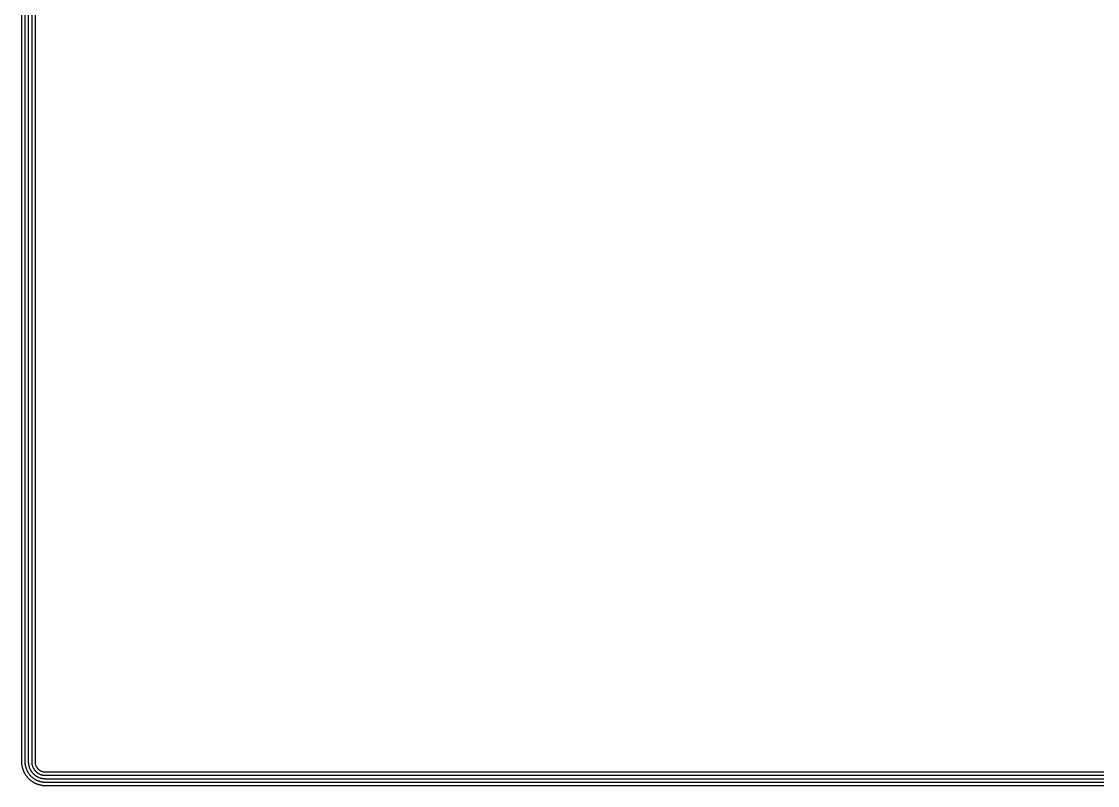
# Model space of a CAD drawing. Header units: metres. Extents: x 1.9 to 53.8, y 3.3 to 25.9.
# Drawn here: x 1.95 to 17.8, y 3.35 to 14.6 of the extents above; entities that cross this region are included whole.
import ezdxf

# ---------------------------------------------------------------- set-up
doc = ezdxf.new("R2010")
doc.units = ezdxf.units.M

msp = doc.modelspace()

# ---------------------------------------------------------------- linework, layer by layer
for points in [[(1.95, 25.5), (1.95, 3.7), (1.95, 3.694), (1.95, 3.688), (1.951, 3.678), (1.951, 3.672), (1.952, 3.666), (1.952, 3.66), (1.953, 3.654), (1.955, 3.644), (1.956, 3.638), (1.957, 3.632), (1.958, 3.626), (1.959, 3.62), (1.962, 3.61), (1.963, 3.604), (1.965, 3.598), (1.967, 3.593), (1.969, 3.587), (1.972, 3.577), (1.974, 3.572), (1.977, 3.566), (1.979, 3.56), (1.982, 3.555), (1.986, 3.546), (1.988, 3.54), (1.991, 3.535), (1.994, 3.53), (1.997, 3.524), (2.002, 3.516), (2.006, 3.511), (2.009, 3.506), (2.012, 3.5), (2.016, 3.495), (2.022, 3.488), (2.026, 3.483), (2.029, 3.478), (2.033, 3.473), (2.037, 3.469), (2.044, 3.461), (2.048, 3.457), (2.052, 3.452), (2.057, 3.448), (2.061, 3.444), (2.069, 3.437), (2.073, 3.433), (2.078, 3.429), (2.083, 3.426), (2.088, 3.422), (2.095, 3.416), (2.1, 3.412), (2.106, 3.409), (2.111, 3.406), (2.116, 3.402), (2.124, 3.397), (2.13, 3.394), (2.135, 3.391), (2.14, 3.388), (2.146, 3.386), (2.155, 3.382), (2.16, 3.379), (2.166, 3.377), (2.172, 3.374), (2.177, 3.372), (2.187, 3.369), (2.193, 3.367), (2.198, 3.365), (2.204, 3.363), (2.21, 3.362), (2.22, 3.359), (2.226, 3.358), (2.232, 3.357), (2.238, 3.356), (2.244, 3.355), (2.254, 3.353), (2.26, 3.352), (2.266, 3.352), (2.272, 3.351), (2.278, 3.351), (2.288, 3.35), (2.294, 3.35), (2.3, 3.35), (53.4, 3.35)], [(2, 25.5), (2, 3.7), (2, 3.695), (2, 3.69), (2.001, 3.68), (2.001, 3.675), (2.001, 3.671), (2.002, 3.666), (2.003, 3.661), (2.004, 3.651), (2.005, 3.646), (2.006, 3.641), (2.007, 3.637), (2.008, 3.632), (2.01, 3.622), (2.012, 3.618), (2.013, 3.613), (2.014, 3.608), (2.016, 3.604), (2.019, 3.594), (2.021, 3.59), (2.023, 3.585), (2.025, 3.581), (2.027, 3.576), (2.031, 3.567), (2.033, 3.563), (2.035, 3.559), (2.038, 3.554), (2.04, 3.55), (2.045, 3.542), (2.048, 3.537), (2.051, 3.533), (2.053, 3.529), (2.056, 3.525), (2.062, 3.517), (2.065, 3.513), (2.068, 3.51), (2.071, 3.506), (2.074, 3.502), (2.081, 3.495), (2.084, 3.491), (2.088, 3.488), (2.091, 3.484), (2.095, 3.481), (2.102, 3.474), (2.106, 3.471), (2.11, 3.468), (2.113, 3.465), (2.117, 3.462), (2.125, 3.456), (2.129, 3.453), (2.133, 3.451), (2.137, 3.448), (2.142, 3.445), (2.15, 3.44), (2.154, 3.438), (2.159, 3.435), (2.163, 3.433), (2.167, 3.431), (2.176, 3.427), (2.181, 3.425), (2.185, 3.423), (2.19, 3.421), (2.194, 3.419), (2.204, 3.416), (2.208, 3.414), (2.213, 3.413), (2.218, 3.412), (2.222, 3.41), (2.232, 3.408), (2.237, 3.407), (2.241, 3.406), (2.246, 3.405), (2.251, 3.404), (2.261, 3.403), (2.266, 3.402), (2.271, 3.401), (2.275, 3.401), (2.28, 3.401), (2.29, 3.4), (2.295, 3.4), (2.3, 3.4), (53.4, 3.4)], [(2.05, 25.5), (2.05, 3.7), (2.05, 3.696), (2.05, 3.693), (2.051, 3.683), (2.051, 3.679), (2.051, 3.675), (2.052, 3.672), (2.052, 3.668), (2.053, 3.658), (2.054, 3.655), (2.055, 3.651), (2.056, 3.648), (2.056, 3.644), (2.059, 3.635), (2.06, 3.631), (2.061, 3.627), (2.062, 3.624), (2.063, 3.62), (2.066, 3.611), (2.068, 3.608), (2.069, 3.604), (2.07, 3.601), (2.072, 3.598), (2.076, 3.589), (2.078, 3.585), (2.079, 3.582), (2.081, 3.579), (2.083, 3.576), (2.088, 3.567), (2.09, 3.564), (2.092, 3.561), (2.094, 3.558), (2.096, 3.555), (2.102, 3.547), (2.104, 3.544), (2.107, 3.541), (2.109, 3.539), (2.112, 3.536), (2.118, 3.529), (2.121, 3.526), (2.123, 3.523), (2.126, 3.521), (2.129, 3.518), (2.136, 3.512), (2.139, 3.509), (2.141, 3.507), (2.144, 3.504), (2.147, 3.502), (2.155, 3.496), (2.158, 3.494), (2.161, 3.492), (2.164, 3.49), (2.167, 3.488), (2.176, 3.483), (2.179, 3.481), (2.182, 3.479), (2.185, 3.478), (2.189, 3.476), (2.198, 3.472), (2.201, 3.47), (2.204, 3.469), (2.208, 3.468), (2.211, 3.466), (2.22, 3.463), (2.224, 3.462), (2.227, 3.461), (2.231, 3.46), (2.235, 3.459), (2.244, 3.456), (2.248, 3.456), (2.251, 3.455), (2.255, 3.454), (2.258, 3.453), (2.268, 3.452), (2.272, 3.452), (2.275, 3.451), (2.279, 3.451), (2.283, 3.451), (2.293, 3.45), (2.296, 3.45), (2.3, 3.45), (53.4, 3.45)], [(2.1, 25.5), (2.1, 3.7), (2.1, 3.698), (2.1, 3.695), (2.101, 3.685), (2.101, 3.683), (2.101, 3.68), (2.101, 3.678), (2.102, 3.676), (2.103, 3.666), (2.103, 3.663), (2.104, 3.661), (2.104, 3.659), (2.105, 3.656), (2.107, 3.647), (2.108, 3.644), (2.109, 3.642), (2.109, 3.64), (2.11, 3.637), (2.113, 3.628), (2.114, 3.626), (2.115, 3.623), (2.116, 3.621), (2.117, 3.619), (2.121, 3.61), (2.122, 3.608), (2.124, 3.606), (2.125, 3.604), (2.126, 3.601), (2.131, 3.593), (2.132, 3.591), (2.134, 3.589), (2.135, 3.587), (2.136, 3.585), (2.142, 3.577), (2.144, 3.575), (2.145, 3.573), (2.147, 3.571), (2.149, 3.569), (2.155, 3.562), (2.157, 3.56), (2.159, 3.559), (2.16, 3.557), (2.162, 3.555), (2.169, 3.549), (2.171, 3.547), (2.173, 3.545), (2.175, 3.544), (2.177, 3.542), (2.185, 3.536), (2.187, 3.535), (2.189, 3.534), (2.191, 3.532), (2.193, 3.531), (2.201, 3.526), (2.204, 3.525), (2.206, 3.524), (2.208, 3.522), (2.21, 3.521), (2.219, 3.517), (2.221, 3.516), (2.223, 3.515), (2.226, 3.514), (2.228, 3.513), (2.237, 3.51), (2.24, 3.509), (2.242, 3.509), (2.244, 3.508), (2.247, 3.507), (2.256, 3.505), (2.259, 3.504), (2.261, 3.504), (2.263, 3.503), (2.266, 3.503), (2.276, 3.502), (2.278, 3.501), (2.28, 3.501), (2.283, 3.501), (2.285, 3.501), (2.295, 3.5), (2.298, 3.5), (2.3, 3.5), (53.4, 3.5)], [(2.15, 25.5), (2.15, 3.7), (2.15, 3.699), (2.15, 3.698), (2.15, 3.688), (2.151, 3.687), (2.151, 3.685), (2.151, 3.684), (2.151, 3.683), (2.152, 3.673), (2.153, 3.672), (2.153, 3.671), (2.153, 3.67), (2.153, 3.668), (2.156, 3.659), (2.156, 3.658), (2.156, 3.656), (2.157, 3.655), (2.157, 3.654), (2.16, 3.645), (2.161, 3.644), (2.161, 3.643), (2.162, 3.641), (2.162, 3.64), (2.167, 3.631), (2.167, 3.63), (2.168, 3.629), (2.168, 3.628), (2.169, 3.627), (2.174, 3.619), (2.175, 3.618), (2.175, 3.617), (2.176, 3.616), (2.177, 3.615), (2.182, 3.607), (2.183, 3.606), (2.184, 3.605), (2.185, 3.604), (2.186, 3.603), (2.192, 3.596), (2.193, 3.595), (2.194, 3.594), (2.195, 3.593), (2.196, 3.592), (2.203, 3.586), (2.204, 3.585), (2.205, 3.584), (2.206, 3.583), (2.207, 3.582), (2.215, 3.577), (2.216, 3.576), (2.217, 3.575), (2.218, 3.575), (2.219, 3.574), (2.227, 3.569), (2.228, 3.568), (2.229, 3.568), (2.23, 3.567), (2.231, 3.567), (2.24, 3.562), (2.241, 3.562), (2.243, 3.561), (2.244, 3.561), (2.245, 3.56), (2.254, 3.557), (2.255, 3.557), (2.256, 3.556), (2.258, 3.556), (2.259, 3.556), (2.268, 3.553), (2.27, 3.553), (2.271, 3.553), (2.272, 3.553), (2.273, 3.552), (2.283, 3.551), (2.284, 3.551), (2.285, 3.551), (2.287, 3.551), (2.288, 3.55), (2.298, 3.55), (2.299, 3.55), (2.3, 3.55), (53.4, 3.55)]]:
    msp.add_lwpolyline(points)

doc.saveas('drawing.dxf')
